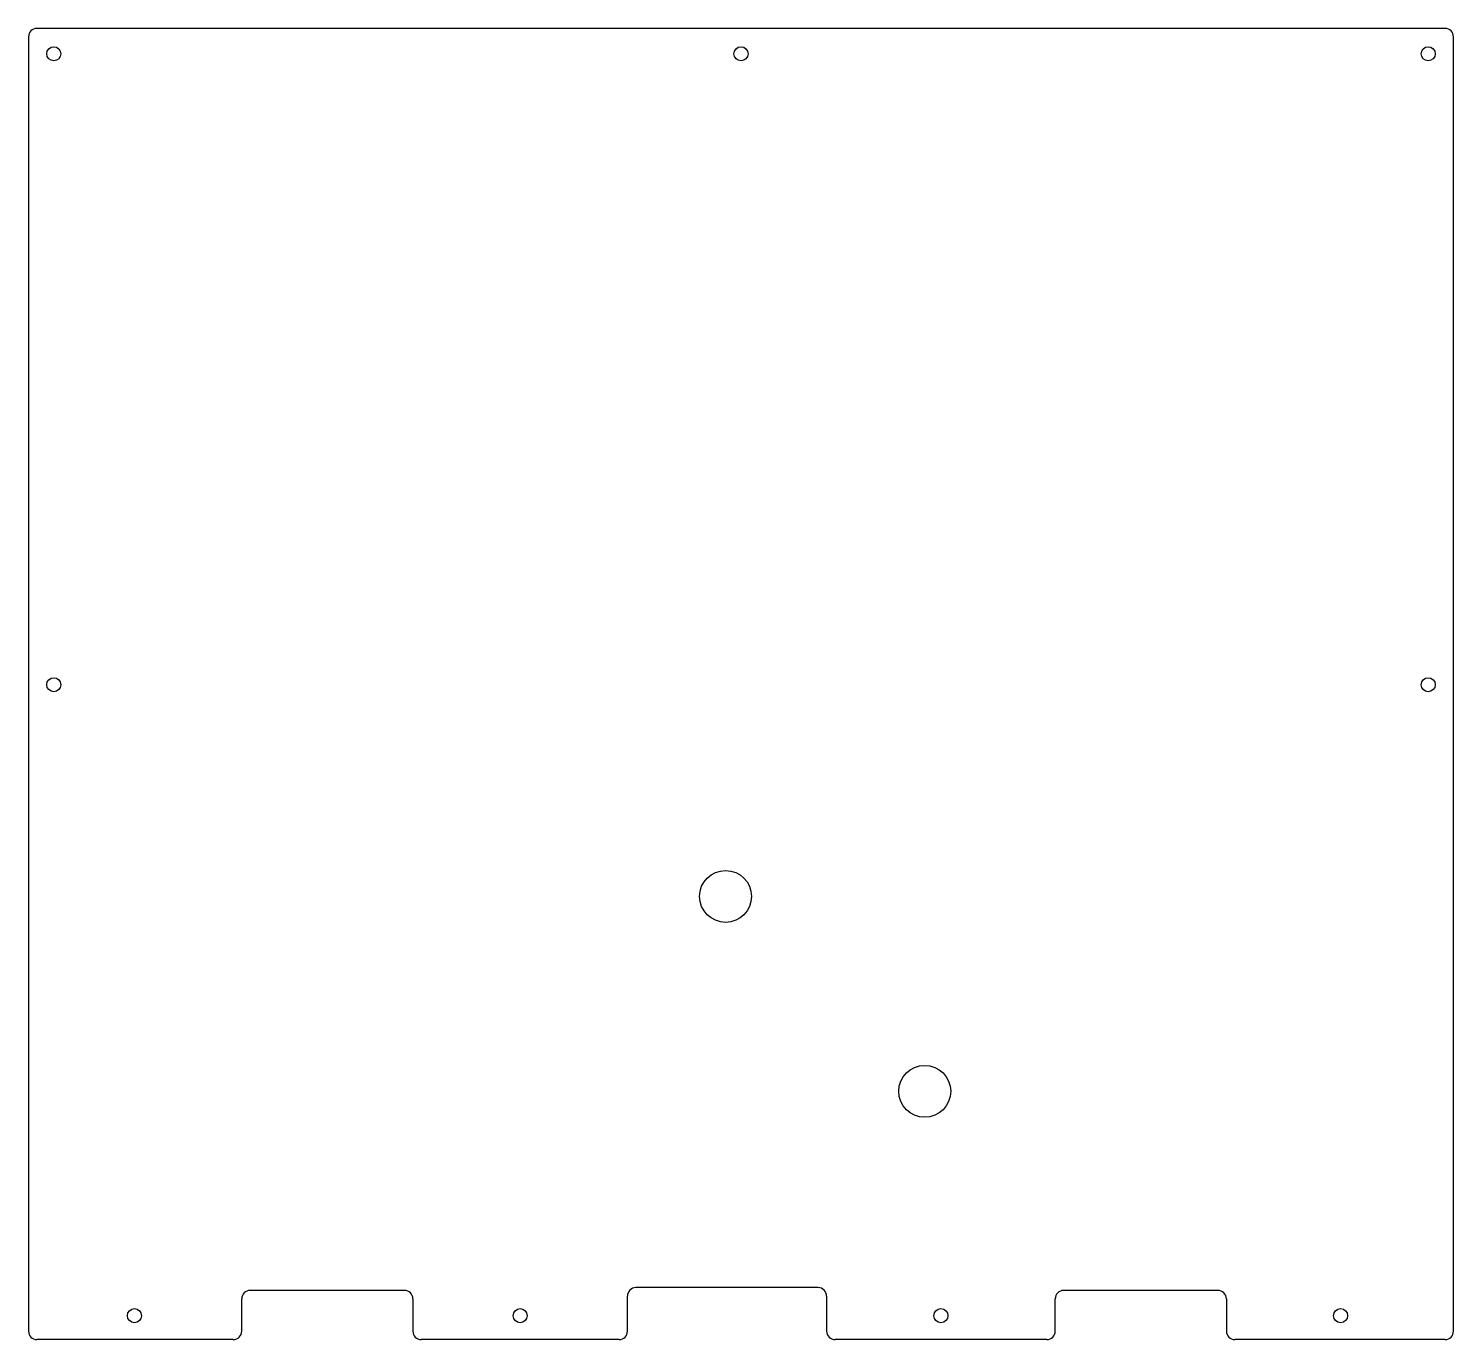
# Model space of a CAD drawing. Header units: millimetres. Extents: x -19 to 489, y -458 to 9.
import ezdxf

# ---------------------------------------------------------------- set-up
doc = ezdxf.new("R2010")
doc.units = ezdxf.units.MM

msp = doc.modelspace()

# ---------------------------------------------------------------- linework, layer by layer
at = {"color": 7, "linetype": 'Continuous', "lineweight": 25}
for p, q in [((-19, 6), (-19, -455.5)), ((486, 9), (-16, 9)), ((489, -455.5), (489, 6)), ((115.02, -441), (60.02, -441)), ((262.53, -440), (197.53, -440)), ((405.02, -441), (350.02, -441)), ((57.02, -455.5), (57.02, -444)), ((118.02, -444), (118.02, -455.5)), ((194.53, -455.5), (194.53, -443)), ((265.53, -443), (265.53, -455.5)), ((347.02, -455.5), (347.02, -444)), ((408.02, -444), (408.02, -455.5)), ((54.02, -458.5), (-16, -458.5)), ((191.53, -458.5), (121.02, -458.5)), ((344.02, -458.5), (268.53, -458.5)), ((486, -458.5), (411.02, -458.5))]:
    msp.add_line(p, q, dxfattribs=at)
for centre, radius in [((-10, 0), 2.5), ((235, 0), 2.5), ((480, 0), 2.5), ((-10, -225), 2.5), ((480, -225), 2.5), ((229.5, -300.5), 9.25), ((300.5, -370), 9.25), ((18.76, -450), 2.5), ((156.28, -450), 2.5), ((306.28, -450), 2.5), ((448.76, -450), 2.5)]:
    msp.add_circle(centre, radius, dxfattribs=at)
for centre, start, end in [((-16, 6), 90, 180), ((486, 6), 0, 90), ((60.02, -444), 90, 180), ((115.02, -444), 0, 90), ((197.53, -443), 90, 180), ((262.53, -443), 0, 90), ((350.02, -444), 90, 180), ((405.02, -444), 0, 90), ((-16, -455.5), 180, 270), ((54.02, -455.5), 270, 0), ((121.02, -455.5), 180, 270), ((191.53, -455.5), 270, 0), ((268.53, -455.5), 180, 270), ((344.02, -455.5), 270, 0), ((411.02, -455.5), 180, 270), ((486, -455.5), 270, 0)]:
    msp.add_arc(centre, 3, start, end, dxfattribs=at)

doc.saveas('drawing.dxf')
